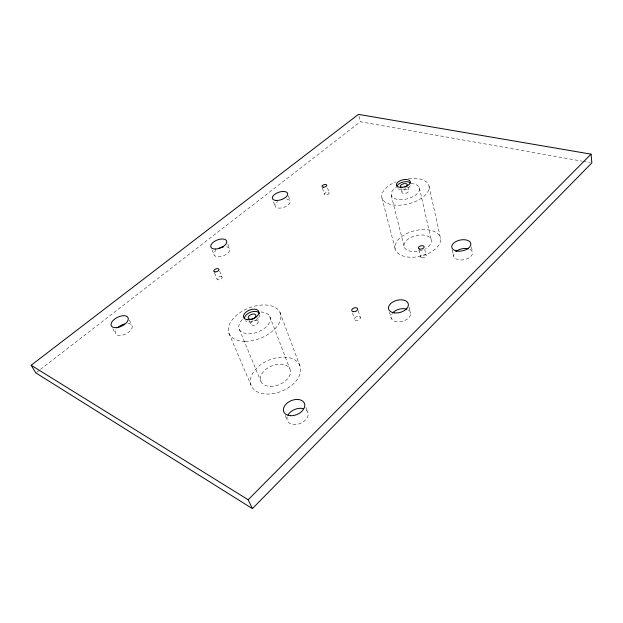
<?xml version="1.0" encoding="UTF-8"?>
<svg xmlns="http://www.w3.org/2000/svg" width="623" height="623" viewBox="0 0 623 623"><rect width="100%" height="100%" fill="white"/><g stroke="black" fill="none" stroke-linecap="round" stroke-linejoin="round"><path stroke-width="0.47" stroke-dasharray="3.12 2.34" d="M36.671 372.352L39.747 369.969M40.518 369.377L360.382 121.726L582.287 161.217M583.245 161.388L589.934 162.58M258.234 321.156C256.108 318.61 250.135 320.985 250.828 324.357C254.41 327.791 261.785 322.052 256.863 317.683M112.872 328.726L115.333 333.406M129.28 320.066L132.06 325.549M228.906 333.204L251.069 385.318M214.553 273.038L217.116 279.19M239.248 329.193L260.912 381.447M212.147 250.08L214.265 255.243M219.6 271.021L222.131 277.18A2.702 1.448 -22 0 1 218.837 279.859A2.702 1.448 -22 0 1 217.902 277.531A2.702 1.448 -22 0 1 222.131 277.18M285.303 415.51L287.086 419.918M249.387 320.837L250.789 324.31M227.769 243.866L229.809 249.044M269.712 316.305L289.89 368.925M305.971 407.465L308.003 412.792M279.953 312.333L300.255 366.737A26.314 16.79 -22.4 0 1 267.103 394.048A26.314 16.79 -22.4 0 1 259.184 365.942A26.314 16.79 -22.4 0 1 300.255 366.737M273.583 201.899L275.055 206.151M288.465 195.941L290.162 201.065M352.525 313.003L354.409 319.085M358.217 310.737L360.343 317.699A3.053 1.885 -17 0 1 356.107 320.386A3.053 1.885 -17 0 1 355.686 317.115A3.053 1.885 -17 0 1 360.343 317.699M322.488 188.185L324.326 194.244M327.55 187.842L329.108 193.044A2.476 1.23 -17 0 1 325.634 195.03A2.476 1.23 -17 0 1 325.416 192.873A2.476 1.23 -17 0 1 329.108 193.044M389.531 312.255L391.252 318.439M409.077 307.007L410.689 313.229M358.949 116.213L360.382 121.726M381.977 197.989L395.247 249.293M391.244 195.256L404.148 246.685M400.924 188.395L401.952 192.639M418.866 249.823L420.517 256.731M407.777 186.69L408.781 190.942A3.559 1.83 -14.2 0 1 403.463 193.442A3.559 1.83 -14.2 0 1 403.657 190.171A3.559 1.83 -14.2 0 1 408.781 190.942M424.738 249.325L426.155 255.375M419.388 187.764L431.178 239.637M429.068 186.269L440.492 238.344A23.285 13.075 -13.7 0 1 408.431 257.112A23.285 13.075 -13.7 0 1 404.405 234.801A23.285 13.075 -13.7 0 1 440.492 238.344M452.353 250.002L453.653 256.139M471.463 246.934L472.499 252.229M127.879 323.501A9.244 4.922 -26.2 0 1 131.048 329.855A9.244 4.922 -26.2 0 1 118.985 335.509A9.244 4.922 -26.2 0 1 116.742 328.718M306.29 410.136A11.074 7.538 -22.6 0 1 299.461 423.765A11.074 7.538 -22.6 0 1 287.265 416.623M408.377 309.919A10.108 6.3 -14.7 0 1 408.392 318.205A10.108 6.3 -14.7 0 1 395.8 321.585A10.108 6.3 -14.7 0 1 391.54 314.436M226.523 246.763A8.411 4.33 -21.3 0 1 228.189 252.806A8.411 4.33 -21.3 0 1 216.742 256.66A8.411 4.33 -21.3 0 1 215.947 250.329M286.705 199.15A7.974 3.948 -18.6 0 1 288.62 204.702A7.974 3.948 -18.6 0 1 277.243 207.887A7.974 3.948 -18.6 0 1 277.772 201.65M469.983 249.434A9.625 5.552 -11.6 0 1 470.264 256.941A9.625 5.552 -11.6 0 1 457.625 259.573A9.625 5.552 -11.6 0 1 454.813 252.588M408.532 178.56A24.274 12.46 -14.2 0 1 426.568 193.698A24.274 12.46 -14.2 0 1 388.176 203.674A24.274 12.46 -14.2 0 1 395.854 181.854M410.939 183.551A14.563 7.476 -14.2 0 1 417.449 193.418A14.563 7.476 -14.2 0 1 396.103 199.111A14.563 7.476 -14.2 0 1 396.033 187.531M260.959 311.991A16.548 9.703 -21.8 0 1 268.163 324.638A16.548 9.703 -21.8 0 1 245.112 333.383A16.548 9.703 -21.8 0 1 243.001 318.805M422.449 249.979A13.971 7.842 -13.7 0 1 404.039 244.816A13.971 7.842 -13.7 0 1 424.543 235.214A13.971 7.842 -13.7 0 1 425.532 248.538M259.846 314.81A8.13 4.719 -21.7 0 1 253.95 321.032A8.13 4.719 -21.7 0 1 245.275 320.759M410.331 185.833A7.157 3.629 -14.2 0 1 404.724 189.119A7.157 3.629 -14.2 0 1 398.276 188.839M397.388 188.154A7.157 3.629 -14.2 0 1 396.944 187.297M245.337 341.326A27.583 16.182 -21.8 0 0 280.545 313.922A27.583 16.182 -21.8 0 0 237.893 314.179A27.583 16.182 -21.8 0 0 245.337 341.326M421.631 257.673A2.897 1.659 -13.4 0 0 426.163 255.812A2.897 1.659 -13.4 0 0 422.223 254.675A2.897 1.659 -13.4 0 0 421.631 257.673M270.281 386.392A15.785 10.069 -22.4 0 0 290.326 370.109A15.785 10.069 -22.4 0 0 265.772 369.447A15.785 10.069 -22.4 0 0 270.281 386.392"/><path stroke-width="0.93" d="M252.416 508.625L591.85 162.915L591.056 154.154L358.474 114.375L31.15 365.257L35.9 372.943L252.416 508.625L248.164 499.747L31.15 365.257M248.164 499.747L591.056 154.154M117.926 327.503A9.244 4.922 -26.2 0 1 124.491 323.968M288.028 414.934A11.074 7.538 -22.6 0 1 303.089 408.579M392.467 313.096A10.108 6.3 -14.7 0 1 406.881 309.226M218.618 248.484A8.411 4.33 -21.3 0 1 223.493 246.84M455.95 251.482A9.625 5.552 -11.6 0 1 468.488 248.873M402.668 187.539A3.574 1.814 -14.2 0 1 401.126 184.93A3.574 1.814 -14.2 0 1 406.78 183.995A3.574 1.814 -14.2 0 1 404.833 187.18M244.341 318.493A8.13 4.719 -21.7 0 1 251.24 311.983A8.13 4.719 -21.7 0 1 259.612 313.587M396.968 186.324A7.157 3.629 -14.2 0 1 403.042 182.056A7.157 3.629 -14.2 0 1 410.355 182.975M275.911 200.435A8.021 3.909 -18.6 0 0 287.717 194.205A8.021 3.909 -18.6 0 0 276.433 193.255A8.021 3.909 -18.6 0 0 275.911 200.435M455.857 250.789A9.695 5.514 -11.7 0 0 470.824 244.566A9.695 5.514 -11.7 0 0 457.204 240.953A9.695 5.514 -11.7 0 0 455.857 250.789M215.542 249.044A8.465 4.299 -21.2 0 0 226.741 241.28A8.465 4.299 -21.2 0 0 213.977 241.693A8.465 4.299 -21.2 0 0 215.542 249.044M394.079 312.847A10.186 6.261 -14.8 0 0 408.384 304.343A10.186 6.261 -14.8 0 0 392.825 301.999A10.186 6.261 -14.8 0 0 394.079 312.847M117.147 327.581A9.314 4.891 -26.1 0 0 128.089 317.722A9.314 4.891 -26.1 0 0 113.783 319.801A9.314 4.891 -26.1 0 0 117.147 327.581M290.544 415.712A11.167 7.507 -22.5 0 0 304.608 403.914A11.167 7.507 -22.5 0 0 287.102 403.12A11.167 7.507 -22.5 0 0 290.544 415.712M247.23 319.708A8.146 4.711 -21.7 0 0 258.973 312.582A8.146 4.711 -21.7 0 0 247.417 311.103A8.146 4.711 -21.7 0 0 247.23 319.708M400.659 187.328A7.165 3.621 -14.3 0 0 410.308 181.643A7.165 3.621 -14.3 0 0 399.125 181.246A7.165 3.621 -14.3 0 0 400.659 187.328M353.412 311.679A3.076 1.869 -17 0 0 357.688 308.992A3.076 1.869 -17 0 0 353.007 308.432A3.076 1.869 -17 0 0 353.412 311.679M214.951 271.94A2.718 1.441 -21.9 0 0 218.93 269.642A2.718 1.441 -21.9 0 0 215.184 269.253A2.718 1.441 -21.9 0 0 214.951 271.94M323.275 187.227A2.484 1.223 -17 0 0 326.771 185.249A2.484 1.223 -17 0 0 323.064 185.093A2.484 1.223 -17 0 0 323.275 187.227M419.567 249.036A2.92 1.651 -13.5 0 0 424.131 247.167A2.92 1.651 -13.5 0 0 420.175 246.046A2.92 1.651 -13.5 0 0 419.567 249.036M249.994 319.272A4.065 2.36 -21.7 0 0 255.96 315.814A4.065 2.36 -21.7 0 0 250.314 314.911A4.065 2.36 -21.7 0 0 249.994 319.272"/></g></svg>
